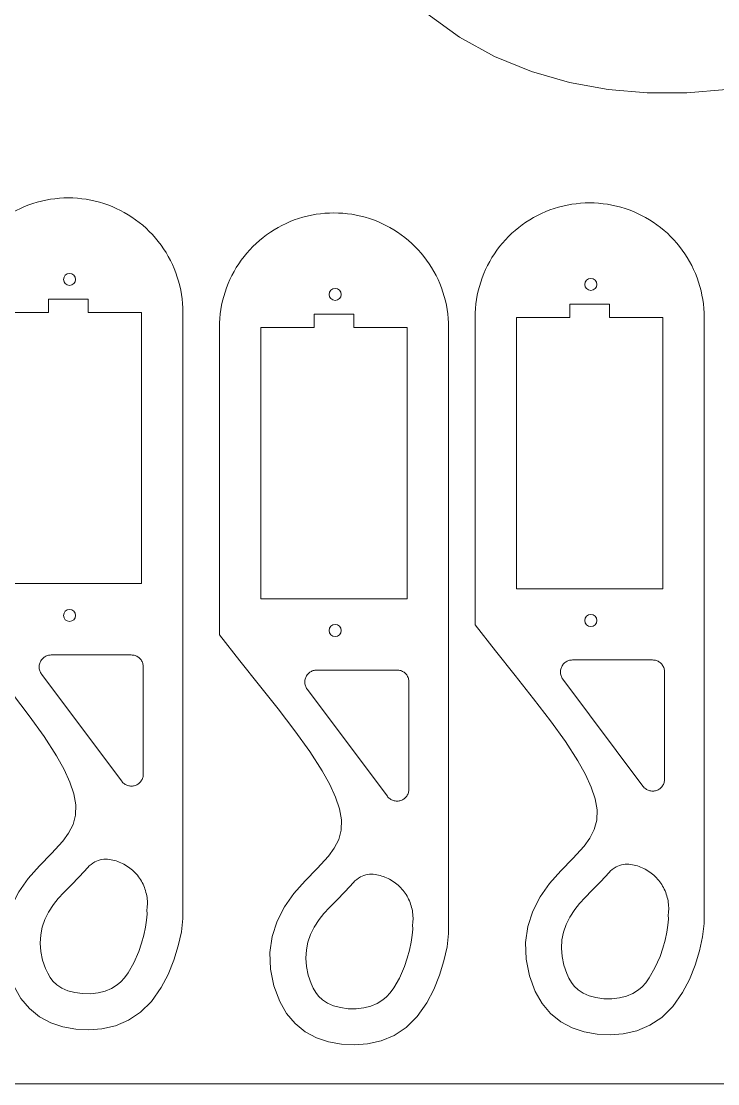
# Model space of a CAD drawing. Header units: inches. Extents: x 602 to 1167, y 387 to 556.
# Drawn here: x 759.1 to 817.1, y 386.8 to 475.3 of the extents above; entities that cross this region are included whole.
import ezdxf

# ---------------------------------------------------------------- set-up
doc = ezdxf.new("R2010")
doc.units = ezdxf.units.IN
doc.header["$MEASUREMENT"] = 0
doc.layers.add('Í¼²ã 1', color=7, linetype='Continuous')

msp = doc.modelspace()

# ---------------------------------------------------------------- linework, layer by layer
at = {"layer": 'Í¼²ã 1', "color": 1, "lineweight": 18}
msp.add_lwpolyline([(916.669, 386.771), (673.582, 386.771), (673.582, 555.936), (916.669, 555.936), (916.669, 386.771)], dxfattribs=at)
at = {"layer": 'Í¼²ã 1', "color": 7, "lineweight": 18}
for points in [[(761.361, 452.135), (761.361, 451.035), (756.911, 451.035), (756.911, 428.435), (769.111, 428.435), (769.111, 451.035), (764.661, 451.035), (764.661, 452.135), (761.361, 452.135)], [(804.777, 451.717), (804.777, 450.617), (800.327, 450.617), (800.327, 428.017), (812.527, 428.017), (812.527, 450.617), (808.077, 450.617), (808.077, 451.717), (804.777, 451.717)], [(783.486, 450.883), (783.486, 449.783), (779.036, 449.783), (779.036, 427.183), (791.236, 427.183), (791.236, 449.783), (786.786, 449.783), (786.786, 450.883), (783.486, 450.883)]]:
    msp.add_lwpolyline(points, dxfattribs=at)
for points, knots in [([(806.928, 509.201), (805.214, 509.905), (803.41, 510.332), (801.562, 510.472), (799.714, 510.611), (797.866, 510.46), (796.066, 510.022), (794.265, 509.584), (792.555, 508.869), (790.977, 507.896), (789.4, 506.923), (787.994, 505.715), (786.795, 504.302), (785.595, 502.889), (784.632, 501.306), (783.928, 499.591), (783.224, 497.877), (782.797, 496.073), (782.657, 494.225), (782.517, 492.377), (782.668, 490.53), (783.106, 488.729), (783.545, 486.928), (784.259, 485.218), (785.232, 483.64), (786.205, 482.063), (787.414, 480.657), (788.826, 479.458), (789.312, 479.046), (789.819, 478.66), (790.347, 478.303), (790.347, 478.303), (792.867, 475.938), (792.867, 475.938), (792.867, 475.938), (795.599, 473.958), (795.599, 473.958), (795.599, 473.958), (798.511, 472.348), (798.511, 472.348), (798.511, 472.348), (801.573, 471.094), (801.573, 471.094), (801.573, 471.094), (804.754, 470.18), (804.754, 470.18), (804.754, 470.18), (807.965, 469.599), (807.965, 469.599), (807.965, 469.599), (811.232, 469.318), (811.232, 469.318), (811.232, 469.318), (814.526, 469.321), (814.526, 469.321), (814.526, 469.321), (817.818, 469.595), (817.818, 469.595), (817.818, 469.595), (821.521, 470.216), (821.521, 470.216), (821.521, 470.216), (825.151, 471.133), (825.151, 471.133), (825.151, 471.133), (828.721, 472.247), (828.721, 472.247), (828.721, 472.247), (832.257, 473.445), (832.257, 473.445), (832.257, 473.445), (835.781, 474.611), (835.781, 474.611), (835.781, 474.611), (839.319, 475.633), (839.319, 475.633), (839.319, 475.633), (842.895, 476.396), (842.895, 476.396), (842.895, 476.396), (846.532, 476.79), (846.532, 476.79), (846.532, 476.79), (850.68, 476.778), (850.68, 476.778), (850.68, 476.778), (854.887, 476.379), (854.887, 476.379), (854.887, 476.379), (859.13, 475.693), (859.13, 475.693), (859.13, 475.693), (863.387, 474.818), (863.387, 474.818), (863.387, 474.818), (867.635, 473.854), (867.635, 473.854), (867.635, 473.854), (871.853, 472.899), (871.853, 472.899), (871.853, 472.899), (876.018, 472.054), (876.018, 472.054), (876.018, 472.054), (880.107, 471.416), (880.107, 471.416), (880.107, 471.416), (883.696, 471.103), (883.696, 471.103), (883.696, 471.103), (887.19, 471.109), (887.19, 471.109), (887.19, 471.109), (890.573, 471.507), (890.573, 471.507), (890.573, 471.507), (893.858, 472.348), (893.858, 472.348), (893.858, 472.348), (897.155, 473.623), (897.155, 473.623), (897.155, 473.623), (900.59, 475.31), (900.59, 475.31), (900.59, 475.31), (904.291, 477.387), (904.291, 477.387), (905.922, 478.339), (907.384, 479.535), (908.64, 480.945), (909.897, 482.355), (910.918, 483.944), (911.677, 485.673), (912.437, 487.402), (912.916, 489.229), (913.104, 491.108), (913.292, 492.988), (913.184, 494.873), (912.782, 496.719), (912.38, 498.564), (911.694, 500.324), (910.742, 501.954), (909.789, 503.585), (908.593, 505.047), (907.183, 506.303), (905.774, 507.56), (904.185, 508.581), (902.455, 509.34), (901.116, 509.928), (899.716, 510.349), (898.274, 510.597), (898.274, 510.597), (892.568, 511.811), (892.568, 511.811), (892.568, 511.811), (886.825, 512.543), (886.825, 512.543), (886.825, 512.543), (881.057, 512.84), (881.057, 512.84), (881.057, 512.84), (875.273, 512.745), (875.273, 512.745), (875.273, 512.745), (869.485, 512.306), (869.485, 512.306), (869.485, 512.306), (861.914, 511.285), (861.914, 511.285), (861.914, 511.285), (854.376, 509.852), (854.376, 509.852), (854.376, 509.852), (846.89, 508.126), (846.89, 508.126), (846.89, 508.126), (842.416, 507.082), (842.416, 507.082), (842.416, 507.082), (837.94, 506.168), (837.94, 506.168), (837.94, 506.168), (833.451, 505.495), (833.451, 505.495), (833.451, 505.495), (828.936, 505.177), (828.936, 505.177), (828.936, 505.177), (824.391, 505.3), (824.391, 505.3), (824.391, 505.3), (819.927, 505.824), (819.927, 505.824), (819.927, 505.824), (815.502, 506.688), (815.502, 506.688), (815.502, 506.688), (811.156, 507.833), (811.156, 507.833), (811.156, 507.833), (806.928, 509.201), (806.928, 509.201), (806.928, 509.201), (806.928, 509.201), (806.928, 509.201)], [0, 0, 0, 0, 1, 1, 1, 2, 2, 2, 3, 3, 3, 4, 4, 4, 5, 5, 5, 6, 6, 6, 7, 7, 7, 8, 8, 8, 9, 9, 9, 10, 10, 10, 11, 11, 11, 12, 12, 12, 13, 13, 13, 14, 14, 14, 15, 15, 15, 16, 16, 16, 17, 17, 17, 18, 18, 18, 19, 19, 19, 20, 20, 20, 21, 21, 21, 22, 22, 22, 23, 23, 23, 24, 24, 24, 25, 25, 25, 26, 26, 26, 27, 27, 27, 28, 28, 28, 29, 29, 29, 30, 30, 30, 31, 31, 31, 32, 32, 32, 33, 33, 33, 34, 34, 34, 35, 35, 35, 36, 36, 36, 37, 37, 37, 38, 38, 38, 39, 39, 39, 40, 40, 40, 41, 41, 41, 42, 42, 42, 43, 43, 43, 44, 44, 44, 45, 45, 45, 46, 46, 46, 47, 47, 47, 48, 48, 48, 49, 49, 49, 50, 50, 50, 51, 51, 51, 52, 52, 52, 53, 53, 53, 54, 54, 54, 55, 55, 55, 56, 56, 56, 57, 57, 57, 58, 58, 58, 59, 59, 59, 60, 60, 60, 61, 61, 61, 62, 62, 62, 63, 63, 63, 64, 64, 64, 65, 65, 65, 66, 66, 66, 67, 67, 67, 68, 68, 68, 68]), ([(772.551, 451.035), (772.551, 452.038), (772.394, 453.029), (772.084, 453.983), (771.774, 454.937), (771.318, 455.831), (770.729, 456.643), (770.139, 457.454), (769.43, 458.163), (768.618, 458.753), (767.807, 459.343), (766.913, 459.798), (765.959, 460.108), (765.005, 460.418), (764.014, 460.575), (763.011, 460.575), (762.008, 460.575), (761.017, 460.418), (760.063, 460.108), (759.109, 459.798), (758.215, 459.343), (757.403, 458.753), (756.592, 458.163), (755.882, 457.454), (755.293, 456.643), (754.703, 455.831), (754.247, 454.937), (753.938, 453.983), (753.628, 453.029), (753.471, 452.038), (753.471, 451.035), (753.471, 451.035), (753.471, 425.416), (753.471, 425.416), (753.471, 425.416), (755.176, 423.255), (755.176, 423.255), (755.176, 423.255), (756.813, 421.2), (756.813, 421.2), (756.813, 421.2), (758.349, 419.253), (758.349, 419.253), (758.349, 419.253), (759.752, 417.417), (759.752, 417.417), (759.752, 417.417), (760.989, 415.695), (760.989, 415.695), (760.989, 415.695), (762.029, 414.09), (762.029, 414.09), (762.029, 414.09), (762.659, 412.964), (762.659, 412.964), (762.659, 412.964), (763.146, 411.907), (763.146, 411.907), (763.146, 411.907), (763.477, 410.919), (763.477, 410.919), (763.477, 410.919), (763.636, 410.002), (763.636, 410.002), (763.636, 410.002), (763.612, 409.156), (763.612, 409.156), (763.612, 409.156), (763.402, 408.379), (763.402, 408.379), (763.402, 408.379), (763.037, 407.659), (763.037, 407.659), (763.037, 407.659), (762.553, 406.982), (762.553, 406.982), (762.553, 406.982), (761.616, 405.952), (761.616, 405.952), (761.616, 405.952), (760.606, 404.938), (760.606, 404.938), (760.606, 404.938), (759.665, 403.883), (759.665, 403.883), (759.665, 403.883), (758.88, 402.758), (758.88, 402.758), (758.88, 402.758), (758.275, 401.562), (758.275, 401.562), (758.275, 401.562), (757.868, 400.297), (757.868, 400.297), (757.868, 400.297), (757.68, 398.963), (757.68, 398.963), (757.68, 398.963), (757.724, 397.573), (757.724, 397.573), (757.724, 397.573), (757.996, 396.185), (757.996, 396.185), (757.996, 396.185), (758.488, 394.87), (758.488, 394.87), (758.488, 394.87), (759.057, 393.881), (759.057, 393.881), (759.057, 393.881), (759.765, 393.034), (759.765, 393.034), (759.765, 393.034), (760.602, 392.359), (760.602, 392.359), (760.602, 392.359), (761.544, 391.854), (761.544, 391.854), (761.544, 391.854), (762.562, 391.509), (762.562, 391.509), (762.562, 391.509), (763.629, 391.316), (763.629, 391.316), (763.629, 391.316), (764.718, 391.264), (764.718, 391.264), (764.718, 391.264), (765.803, 391.349), (765.803, 391.349), (765.803, 391.349), (766.932, 391.605), (766.932, 391.605), (766.932, 391.605), (768.013, 392.055), (768.013, 392.055), (768.013, 392.055), (769.024, 392.721), (769.024, 392.721), (769.024, 392.721), (769.942, 393.626), (769.942, 393.626), (769.942, 393.626), (770.749, 394.778), (770.749, 394.778), (770.749, 394.778), (771.323, 395.88), (771.323, 395.88), (771.323, 395.88), (771.799, 397.059), (771.799, 397.059), (771.799, 397.059), (772.169, 398.262), (772.169, 398.262), (772.169, 398.262), (772.423, 399.439), (772.423, 399.439), (772.423, 399.439), (772.554, 400.54), (772.554, 400.54), (772.554, 400.54), (772.551, 401.513), (772.551, 401.513), (772.551, 401.513), (772.551, 451.035), (772.551, 451.035), (772.551, 451.035), (772.551, 451.035), (772.551, 451.035)], [0, 0, 0, 0, 1, 1, 1, 2, 2, 2, 3, 3, 3, 4, 4, 4, 5, 5, 5, 6, 6, 6, 7, 7, 7, 8, 8, 8, 9, 9, 9, 10, 10, 10, 11, 11, 11, 12, 12, 12, 13, 13, 13, 14, 14, 14, 15, 15, 15, 16, 16, 16, 17, 17, 17, 18, 18, 18, 19, 19, 19, 20, 20, 20, 21, 21, 21, 22, 22, 22, 23, 23, 23, 24, 24, 24, 25, 25, 25, 26, 26, 26, 27, 27, 27, 28, 28, 28, 29, 29, 29, 30, 30, 30, 31, 31, 31, 32, 32, 32, 33, 33, 33, 34, 34, 34, 35, 35, 35, 36, 36, 36, 37, 37, 37, 38, 38, 38, 39, 39, 39, 40, 40, 40, 41, 41, 41, 42, 42, 42, 43, 43, 43, 44, 44, 44, 45, 45, 45, 46, 46, 46, 47, 47, 47, 48, 48, 48, 49, 49, 49, 50, 50, 50, 51, 51, 51, 52, 52, 52, 53, 53, 53, 54, 54, 54, 55, 55, 55, 56, 56, 56, 56]), ([(815.967, 450.617), (815.967, 451.621), (815.81, 452.611), (815.5, 453.566), (815.19, 454.52), (814.734, 455.414), (814.145, 456.225), (813.555, 457.037), (812.846, 457.746), (812.034, 458.336), (811.223, 458.925), (810.329, 459.381), (809.375, 459.691), (808.421, 460.001), (807.43, 460.158), (806.427, 460.158), (805.424, 460.158), (804.433, 460.001), (803.478, 459.691), (802.524, 459.381), (801.63, 458.925), (800.819, 458.336), (800.008, 457.746), (799.298, 457.037), (798.708, 456.225), (798.119, 455.414), (797.663, 454.52), (797.353, 453.566), (797.043, 452.611), (796.886, 451.621), (796.886, 450.617), (796.886, 450.617), (796.886, 424.999), (796.886, 424.999), (796.886, 424.999), (798.592, 422.838), (798.592, 422.838), (798.592, 422.838), (800.228, 420.782), (800.228, 420.782), (800.228, 420.782), (801.765, 418.835), (801.765, 418.835), (801.765, 418.835), (803.168, 417), (803.168, 417), (803.168, 417), (804.405, 415.278), (804.405, 415.278), (804.405, 415.278), (805.445, 413.673), (805.445, 413.673), (805.445, 413.673), (806.075, 412.547), (806.075, 412.547), (806.075, 412.547), (806.562, 411.489), (806.562, 411.489), (806.562, 411.489), (806.893, 410.501), (806.893, 410.501), (806.893, 410.501), (807.052, 409.584), (807.052, 409.584), (807.052, 409.584), (807.028, 408.739), (807.028, 408.739), (807.028, 408.739), (806.818, 407.962), (806.818, 407.962), (806.818, 407.962), (806.453, 407.242), (806.453, 407.242), (806.453, 407.242), (805.969, 406.565), (805.969, 406.565), (805.969, 406.565), (805.031, 405.534), (805.031, 405.534), (805.031, 405.534), (804.021, 404.52), (804.021, 404.52), (804.021, 404.52), (803.081, 403.466), (803.081, 403.466), (803.081, 403.466), (802.296, 402.341), (802.296, 402.341), (802.296, 402.341), (801.691, 401.145), (801.691, 401.145), (801.691, 401.145), (801.284, 399.879), (801.284, 399.879), (801.284, 399.879), (801.096, 398.546), (801.096, 398.546), (801.096, 398.546), (801.14, 397.156), (801.14, 397.156), (801.14, 397.156), (801.412, 395.767), (801.412, 395.767), (801.412, 395.767), (801.903, 394.452), (801.903, 394.452), (801.903, 394.452), (802.472, 393.464), (802.472, 393.464), (802.472, 393.464), (803.181, 392.616), (803.181, 392.616), (803.181, 392.616), (804.018, 391.941), (804.018, 391.941), (804.018, 391.941), (804.96, 391.436), (804.96, 391.436), (804.96, 391.436), (805.978, 391.092), (805.978, 391.092), (805.978, 391.092), (807.045, 390.898), (807.045, 390.898), (807.045, 390.898), (808.134, 390.847), (808.134, 390.847), (808.134, 390.847), (809.219, 390.931), (809.219, 390.931), (809.219, 390.931), (810.348, 391.188), (810.348, 391.188), (810.348, 391.188), (811.429, 391.638), (811.429, 391.638), (811.429, 391.638), (812.439, 392.304), (812.439, 392.304), (812.439, 392.304), (813.358, 393.209), (813.358, 393.209), (813.358, 393.209), (814.164, 394.36), (814.164, 394.36), (814.164, 394.36), (814.739, 395.463), (814.739, 395.463), (814.739, 395.463), (815.215, 396.641), (815.215, 396.641), (815.215, 396.641), (815.585, 397.844), (815.585, 397.844), (815.585, 397.844), (815.839, 399.022), (815.839, 399.022), (815.839, 399.022), (815.969, 400.122), (815.969, 400.122), (815.969, 400.122), (815.967, 401.096), (815.967, 401.096), (815.967, 401.096), (815.967, 450.617), (815.967, 450.617), (815.967, 450.617), (815.967, 450.617), (815.967, 450.617)], [0, 0, 0, 0, 1, 1, 1, 2, 2, 2, 3, 3, 3, 4, 4, 4, 5, 5, 5, 6, 6, 6, 7, 7, 7, 8, 8, 8, 9, 9, 9, 10, 10, 10, 11, 11, 11, 12, 12, 12, 13, 13, 13, 14, 14, 14, 15, 15, 15, 16, 16, 16, 17, 17, 17, 18, 18, 18, 19, 19, 19, 20, 20, 20, 21, 21, 21, 22, 22, 22, 23, 23, 23, 24, 24, 24, 25, 25, 25, 26, 26, 26, 27, 27, 27, 28, 28, 28, 29, 29, 29, 30, 30, 30, 31, 31, 31, 32, 32, 32, 33, 33, 33, 34, 34, 34, 35, 35, 35, 36, 36, 36, 37, 37, 37, 38, 38, 38, 39, 39, 39, 40, 40, 40, 41, 41, 41, 42, 42, 42, 43, 43, 43, 44, 44, 44, 45, 45, 45, 46, 46, 46, 47, 47, 47, 48, 48, 48, 49, 49, 49, 50, 50, 50, 51, 51, 51, 52, 52, 52, 53, 53, 53, 54, 54, 54, 55, 55, 55, 56, 56, 56, 56]), ([(794.676, 449.783), (794.676, 450.786), (794.519, 451.777), (794.209, 452.731), (793.899, 453.685), (793.444, 454.579), (792.854, 455.39), (792.265, 456.202), (791.555, 456.911), (790.744, 457.501), (789.932, 458.09), (789.038, 458.546), (788.084, 458.856), (787.13, 459.166), (786.139, 459.323), (785.136, 459.323), (784.133, 459.323), (783.142, 459.166), (782.188, 458.856), (781.234, 458.546), (780.34, 458.09), (779.528, 457.501), (778.717, 456.911), (778.008, 456.202), (777.418, 455.39), (776.828, 454.579), (776.373, 453.685), (776.063, 452.731), (775.753, 451.777), (775.596, 450.786), (775.596, 449.783), (775.596, 449.783), (775.596, 424.164), (775.596, 424.164), (775.596, 424.164), (777.301, 422.003), (777.301, 422.003), (777.301, 422.003), (778.938, 419.947), (778.938, 419.947), (778.938, 419.947), (780.474, 418), (780.474, 418), (780.474, 418), (781.877, 416.165), (781.877, 416.165), (781.877, 416.165), (783.114, 414.443), (783.114, 414.443), (783.114, 414.443), (784.154, 412.838), (784.154, 412.838), (784.154, 412.838), (784.785, 411.712), (784.785, 411.712), (784.785, 411.712), (785.272, 410.654), (785.272, 410.654), (785.272, 410.654), (785.602, 409.667), (785.602, 409.667), (785.602, 409.667), (785.762, 408.749), (785.762, 408.749), (785.762, 408.749), (785.737, 407.904), (785.737, 407.904), (785.737, 407.904), (785.527, 407.127), (785.527, 407.127), (785.527, 407.127), (785.163, 406.407), (785.163, 406.407), (785.163, 406.407), (784.678, 405.73), (784.678, 405.73), (784.678, 405.73), (783.741, 404.699), (783.741, 404.699), (783.741, 404.699), (782.731, 403.685), (782.731, 403.685), (782.731, 403.685), (781.79, 402.631), (781.79, 402.631), (781.79, 402.631), (781.006, 401.506), (781.006, 401.506), (781.006, 401.506), (780.4, 400.31), (780.4, 400.31), (780.4, 400.31), (779.994, 399.044), (779.994, 399.044), (779.994, 399.044), (779.805, 397.711), (779.805, 397.711), (779.805, 397.711), (779.849, 396.321), (779.849, 396.321), (779.849, 396.321), (780.122, 394.933), (780.122, 394.933), (780.122, 394.933), (780.613, 393.617), (780.613, 393.617), (780.613, 393.617), (781.182, 392.629), (781.182, 392.629), (781.182, 392.629), (781.89, 391.781), (781.89, 391.781), (781.89, 391.781), (782.728, 391.106), (782.728, 391.106), (782.728, 391.106), (783.669, 390.601), (783.669, 390.601), (783.669, 390.601), (784.688, 390.257), (784.688, 390.257), (784.688, 390.257), (785.755, 390.063), (785.755, 390.063), (785.755, 390.063), (786.844, 390.012), (786.844, 390.012), (786.844, 390.012), (787.928, 390.096), (787.928, 390.096), (787.928, 390.096), (789.058, 390.353), (789.058, 390.353), (789.058, 390.353), (790.138, 390.803), (790.138, 390.803), (790.138, 390.803), (791.149, 391.469), (791.149, 391.469), (791.149, 391.469), (792.068, 392.374), (792.068, 392.374), (792.068, 392.374), (792.874, 393.526), (792.874, 393.526), (792.874, 393.526), (793.448, 394.628), (793.448, 394.628), (793.448, 394.628), (793.925, 395.806), (793.925, 395.806), (793.925, 395.806), (794.295, 397.009), (794.295, 397.009), (794.295, 397.009), (794.549, 398.187), (794.549, 398.187), (794.549, 398.187), (794.679, 399.288), (794.679, 399.288), (794.679, 399.288), (794.676, 400.261), (794.676, 400.261), (794.676, 400.261), (794.676, 449.783), (794.676, 449.783), (794.676, 449.783), (794.676, 449.783), (794.676, 449.783)], [0, 0, 0, 0, 1, 1, 1, 2, 2, 2, 3, 3, 3, 4, 4, 4, 5, 5, 5, 6, 6, 6, 7, 7, 7, 8, 8, 8, 9, 9, 9, 10, 10, 10, 11, 11, 11, 12, 12, 12, 13, 13, 13, 14, 14, 14, 15, 15, 15, 16, 16, 16, 17, 17, 17, 18, 18, 18, 19, 19, 19, 20, 20, 20, 21, 21, 21, 22, 22, 22, 23, 23, 23, 24, 24, 24, 25, 25, 25, 26, 26, 26, 27, 27, 27, 28, 28, 28, 29, 29, 29, 30, 30, 30, 31, 31, 31, 32, 32, 32, 33, 33, 33, 34, 34, 34, 35, 35, 35, 36, 36, 36, 37, 37, 37, 38, 38, 38, 39, 39, 39, 40, 40, 40, 41, 41, 41, 42, 42, 42, 43, 43, 43, 44, 44, 44, 45, 45, 45, 46, 46, 46, 47, 47, 47, 48, 48, 48, 49, 49, 49, 50, 50, 50, 51, 51, 51, 52, 52, 52, 53, 53, 53, 54, 54, 54, 55, 55, 55, 56, 56, 56, 56]), ([(762.611, 453.785), (762.611, 454.061), (762.835, 454.285), (763.111, 454.285), (763.387, 454.285), (763.611, 454.061), (763.611, 453.785), (763.611, 453.509), (763.387, 453.285), (763.111, 453.285), (762.835, 453.285), (762.611, 453.509), (762.611, 453.785)], [0, 0, 0, 0, 1, 1, 1, 2, 2, 2, 3, 3, 3, 4, 4, 4, 4]), ([(806.027, 453.367), (806.027, 453.644), (806.25, 453.868), (806.527, 453.868), (806.803, 453.868), (807.027, 453.644), (807.027, 453.367), (807.027, 453.091), (806.803, 452.867), (806.527, 452.867), (806.25, 452.867), (806.027, 453.091), (806.027, 453.367)], [0, 0, 0, 0, 1, 1, 1, 2, 2, 2, 3, 3, 3, 4, 4, 4, 4]), ([(784.736, 452.533), (784.736, 452.809), (784.96, 453.033), (785.236, 453.033), (785.512, 453.033), (785.736, 452.809), (785.736, 452.533), (785.736, 452.256), (785.512, 452.033), (785.236, 452.033), (784.96, 452.033), (784.736, 452.256), (784.736, 452.533)], [0, 0, 0, 0, 1, 1, 1, 2, 2, 2, 3, 3, 3, 4, 4, 4, 4]), ([(762.611, 425.785), (762.611, 426.061), (762.835, 426.285), (763.111, 426.285), (763.387, 426.285), (763.611, 426.061), (763.611, 425.785), (763.611, 425.509), (763.387, 425.285), (763.111, 425.285), (762.835, 425.285), (762.611, 425.509), (762.611, 425.785)], [0, 0, 0, 0, 1, 1, 1, 2, 2, 2, 3, 3, 3, 4, 4, 4, 4]), ([(806.027, 425.367), (806.027, 425.644), (806.25, 425.867), (806.527, 425.867), (806.803, 425.867), (807.027, 425.644), (807.027, 425.367), (807.027, 425.091), (806.803, 424.868), (806.527, 424.868), (806.25, 424.868), (806.027, 425.091), (806.027, 425.367)], [0, 0, 0, 0, 1, 1, 1, 2, 2, 2, 3, 3, 3, 4, 4, 4, 4]), ([(784.736, 424.533), (784.736, 424.809), (784.96, 425.033), (785.236, 425.033), (785.512, 425.033), (785.736, 424.809), (785.736, 424.533), (785.736, 424.256), (785.512, 424.033), (785.236, 424.033), (784.96, 424.033), (784.736, 424.256), (784.736, 424.533)], [0, 0, 0, 0, 1, 1, 1, 2, 2, 2, 3, 3, 3, 4, 4, 4, 4]), ([(761.582, 422.492), (761.477, 422.492), (761.373, 422.476), (761.273, 422.443), (761.173, 422.41), (761.079, 422.363), (760.994, 422.301), (760.909, 422.239), (760.835, 422.165), (760.773, 422.08), (760.711, 421.995), (760.663, 421.901), (760.631, 421.801), (760.598, 421.701), (760.582, 421.597), (760.582, 421.492), (760.582, 421.387), (760.598, 421.283), (760.631, 421.183), (760.665, 421.078), (760.715, 420.981), (760.781, 420.893), (760.781, 420.893), (767.455, 411.973), (767.455, 411.973), (767.518, 411.888), (767.593, 411.815), (767.679, 411.755), (767.765, 411.694), (767.86, 411.647), (767.96, 411.616), (768.06, 411.585), (768.164, 411.57), (768.27, 411.572), (768.375, 411.573), (768.478, 411.591), (768.578, 411.625), (768.677, 411.659), (768.77, 411.708), (768.855, 411.771), (768.939, 411.834), (769.012, 411.909), (769.073, 411.995), (769.134, 412.081), (769.18, 412.176), (769.211, 412.276), (769.241, 412.372), (769.256, 412.471), (769.256, 412.572), (769.256, 412.572), (769.256, 421.492), (769.256, 421.492), (769.256, 421.597), (769.239, 421.701), (769.207, 421.801), (769.174, 421.901), (769.127, 421.995), (769.065, 422.08), (769.003, 422.165), (768.929, 422.239), (768.844, 422.301), (768.758, 422.363), (768.665, 422.41), (768.565, 422.443), (768.465, 422.476), (768.361, 422.492), (768.256, 422.492), (768.256, 422.492), (761.582, 422.492), (761.582, 422.492), (761.582, 422.492), (761.582, 422.492), (761.582, 422.492)], [0, 0, 0, 0, 1, 1, 1, 2, 2, 2, 3, 3, 3, 4, 4, 4, 5, 5, 5, 6, 6, 6, 7, 7, 7, 8, 8, 8, 9, 9, 9, 10, 10, 10, 11, 11, 11, 12, 12, 12, 13, 13, 13, 14, 14, 14, 15, 15, 15, 16, 16, 16, 17, 17, 17, 18, 18, 18, 19, 19, 19, 20, 20, 20, 21, 21, 21, 22, 22, 22, 23, 23, 23, 24, 24, 24, 24]), ([(804.998, 422.075), (804.893, 422.075), (804.789, 422.058), (804.689, 422.026), (804.589, 421.993), (804.495, 421.945), (804.41, 421.884), (804.325, 421.822), (804.25, 421.747), (804.189, 421.662), (804.127, 421.577), (804.079, 421.484), (804.047, 421.384), (804.014, 421.284), (803.998, 421.18), (803.998, 421.074), (803.998, 420.969), (804.014, 420.866), (804.047, 420.765), (804.081, 420.661), (804.131, 420.563), (804.197, 420.475), (804.197, 420.475), (810.871, 411.555), (810.871, 411.555), (810.934, 411.471), (811.009, 411.398), (811.095, 411.337), (811.181, 411.276), (811.275, 411.23), (811.376, 411.199), (811.476, 411.168), (811.58, 411.153), (811.686, 411.154), (811.791, 411.156), (811.894, 411.174), (811.994, 411.208), (812.093, 411.241), (812.186, 411.291), (812.271, 411.354), (812.355, 411.417), (812.428, 411.492), (812.489, 411.578), (812.549, 411.664), (812.596, 411.758), (812.627, 411.859), (812.657, 411.954), (812.672, 412.054), (812.672, 412.154), (812.672, 412.154), (812.672, 421.074), (812.672, 421.074), (812.672, 421.18), (812.655, 421.284), (812.623, 421.384), (812.59, 421.484), (812.542, 421.577), (812.48, 421.662), (812.419, 421.747), (812.344, 421.822), (812.259, 421.884), (812.174, 421.945), (812.081, 421.993), (811.981, 422.026), (811.881, 422.058), (811.777, 422.075), (811.672, 422.075), (811.672, 422.075), (804.998, 422.075), (804.998, 422.075), (804.998, 422.075), (804.998, 422.075), (804.998, 422.075)], [0, 0, 0, 0, 1, 1, 1, 2, 2, 2, 3, 3, 3, 4, 4, 4, 5, 5, 5, 6, 6, 6, 7, 7, 7, 8, 8, 8, 9, 9, 9, 10, 10, 10, 11, 11, 11, 12, 12, 12, 13, 13, 13, 14, 14, 14, 15, 15, 15, 16, 16, 16, 17, 17, 17, 18, 18, 18, 19, 19, 19, 20, 20, 20, 21, 21, 21, 22, 22, 22, 23, 23, 23, 24, 24, 24, 24]), ([(783.707, 421.24), (783.602, 421.24), (783.498, 421.223), (783.398, 421.191), (783.298, 421.158), (783.205, 421.11), (783.119, 421.049), (783.034, 420.987), (782.96, 420.912), (782.898, 420.827), (782.836, 420.742), (782.789, 420.649), (782.756, 420.549), (782.724, 420.449), (782.707, 420.345), (782.707, 420.24), (782.707, 420.134), (782.724, 420.031), (782.756, 419.931), (782.79, 419.826), (782.841, 419.728), (782.907, 419.64), (782.907, 419.64), (789.58, 410.72), (789.58, 410.72), (789.643, 410.636), (789.719, 410.563), (789.805, 410.502), (789.891, 410.442), (789.985, 410.395), (790.085, 410.364), (790.186, 410.333), (790.29, 410.318), (790.395, 410.319), (790.5, 410.321), (790.604, 410.339), (790.703, 410.373), (790.803, 410.407), (790.896, 410.456), (790.98, 410.519), (791.064, 410.582), (791.138, 410.657), (791.198, 410.743), (791.259, 410.829), (791.305, 410.923), (791.336, 411.024), (791.366, 411.12), (791.381, 411.219), (791.381, 411.319), (791.381, 411.319), (791.381, 420.24), (791.381, 420.24), (791.381, 420.345), (791.365, 420.449), (791.332, 420.549), (791.3, 420.649), (791.252, 420.742), (791.19, 420.827), (791.128, 420.912), (791.054, 420.987), (790.969, 421.049), (790.884, 421.11), (790.79, 421.158), (790.69, 421.191), (790.59, 421.223), (790.486, 421.24), (790.381, 421.24), (790.381, 421.24), (783.707, 421.24), (783.707, 421.24), (783.707, 421.24), (783.707, 421.24), (783.707, 421.24)], [0, 0, 0, 0, 1, 1, 1, 2, 2, 2, 3, 3, 3, 4, 4, 4, 5, 5, 5, 6, 6, 6, 7, 7, 7, 8, 8, 8, 9, 9, 9, 10, 10, 10, 11, 11, 11, 12, 12, 12, 13, 13, 13, 14, 14, 14, 15, 15, 15, 16, 16, 16, 17, 17, 17, 18, 18, 18, 19, 19, 19, 20, 20, 20, 21, 21, 21, 22, 22, 22, 23, 23, 23, 24, 24, 24, 24]), ([(769.561, 401.273), (769.615, 401.659), (769.608, 402.049), (769.541, 402.433), (769.473, 402.817), (769.347, 403.185), (769.164, 403.53), (768.981, 403.874), (768.746, 404.186), (768.466, 404.457), (768.186, 404.728), (767.866, 404.951), (767.516, 405.122), (767.175, 405.289), (766.813, 405.402), (766.438, 405.458), (766.23, 405.489), (766.02, 405.487), (765.812, 405.452), (765.605, 405.418), (765.405, 405.351), (765.219, 405.254), (764.992, 405.136), (764.792, 404.978), (764.626, 404.784), (764.626, 404.784), (763.938, 404.036), (763.938, 404.036), (763.938, 404.036), (763.208, 403.301), (763.208, 403.301), (763.208, 403.301), (762.629, 402.714), (762.629, 402.714), (762.629, 402.714), (762.17, 402.207), (762.17, 402.207), (762.17, 402.207), (761.772, 401.698), (761.772, 401.698), (761.772, 401.698), (761.37, 401.074), (761.37, 401.074), (761.37, 401.074), (761.06, 400.444), (761.06, 400.444), (761.06, 400.444), (760.839, 399.809), (760.839, 399.809), (760.839, 399.809), (760.709, 399.167), (760.709, 399.167), (760.709, 399.167), (760.669, 398.489), (760.669, 398.489), (760.669, 398.489), (760.721, 397.782), (760.721, 397.782), (760.721, 397.782), (760.867, 397.059), (760.867, 397.059), (760.867, 397.059), (761.1, 396.375), (761.1, 396.375), (761.1, 396.375), (761.29, 395.974), (761.29, 395.974), (761.29, 395.974), (761.5, 395.623), (761.5, 395.623), (761.5, 395.623), (761.721, 395.331), (761.721, 395.331), (761.721, 395.331), (762.059, 395.005), (762.059, 395.005), (762.059, 395.005), (762.464, 394.738), (762.464, 394.738), (762.464, 394.738), (762.967, 394.517), (762.967, 394.517), (762.967, 394.517), (763.539, 394.362), (763.539, 394.362), (763.539, 394.362), (764.187, 394.276), (764.187, 394.276), (764.187, 394.276), (764.868, 394.27), (764.868, 394.27), (764.868, 394.27), (765.508, 394.34), (765.508, 394.34), (765.508, 394.34), (766.089, 394.486), (766.089, 394.486), (766.089, 394.486), (766.609, 394.706), (766.609, 394.706), (766.609, 394.706), (767.076, 395.005), (767.076, 395.005), (767.076, 395.005), (767.381, 395.27), (767.381, 395.27), (767.381, 395.27), (767.681, 395.599), (767.681, 395.599), (767.681, 395.599), (767.985, 396.014), (767.985, 396.014), (767.985, 396.014), (768.453, 396.833), (768.453, 396.833), (768.453, 396.833), (768.876, 397.799), (768.876, 397.799), (768.876, 397.799), (769.11, 398.472), (769.11, 398.472), (769.11, 398.472), (769.299, 399.145), (769.299, 399.145), (769.299, 399.145), (769.444, 399.818), (769.444, 399.818), (769.444, 399.818), (769.531, 400.406), (769.531, 400.406), (769.531, 400.406), (769.567, 400.899), (769.567, 400.899), (769.567, 400.899), (769.561, 401.273), (769.561, 401.273), (769.561, 401.273), (769.561, 401.273), (769.561, 401.273)], [0, 0, 0, 0, 1, 1, 1, 2, 2, 2, 3, 3, 3, 4, 4, 4, 5, 5, 5, 6, 6, 6, 7, 7, 7, 8, 8, 8, 9, 9, 9, 10, 10, 10, 11, 11, 11, 12, 12, 12, 13, 13, 13, 14, 14, 14, 15, 15, 15, 16, 16, 16, 17, 17, 17, 18, 18, 18, 19, 19, 19, 20, 20, 20, 21, 21, 21, 22, 22, 22, 23, 23, 23, 24, 24, 24, 25, 25, 25, 26, 26, 26, 27, 27, 27, 28, 28, 28, 29, 29, 29, 30, 30, 30, 31, 31, 31, 32, 32, 32, 33, 33, 33, 34, 34, 34, 35, 35, 35, 36, 36, 36, 37, 37, 37, 38, 38, 38, 39, 39, 39, 40, 40, 40, 41, 41, 41, 42, 42, 42, 43, 43, 43, 44, 44, 44, 45, 45, 45, 46, 46, 46, 46]), ([(812.976, 400.855), (813.031, 401.241), (813.024, 401.631), (812.957, 402.015), (812.889, 402.399), (812.762, 402.768), (812.58, 403.112), (812.397, 403.457), (812.162, 403.768), (811.882, 404.039), (811.602, 404.31), (811.282, 404.534), (810.932, 404.705), (810.591, 404.872), (810.229, 404.984), (809.854, 405.04), (809.646, 405.071), (809.435, 405.07), (809.228, 405.035), (809.021, 405), (808.821, 404.934), (808.635, 404.837), (808.408, 404.719), (808.208, 404.56), (808.041, 404.367), (808.041, 404.367), (807.354, 403.619), (807.354, 403.619), (807.354, 403.619), (806.624, 402.883), (806.624, 402.883), (806.624, 402.883), (806.045, 402.297), (806.045, 402.297), (806.045, 402.297), (805.585, 401.79), (805.585, 401.79), (805.585, 401.79), (805.188, 401.281), (805.188, 401.281), (805.188, 401.281), (804.786, 400.657), (804.786, 400.657), (804.786, 400.657), (804.475, 400.027), (804.475, 400.027), (804.475, 400.027), (804.255, 399.391), (804.255, 399.391), (804.255, 399.391), (804.125, 398.75), (804.125, 398.75), (804.125, 398.75), (804.084, 398.072), (804.084, 398.072), (804.084, 398.072), (804.137, 397.365), (804.137, 397.365), (804.137, 397.365), (804.283, 396.641), (804.283, 396.641), (804.283, 396.641), (804.516, 395.958), (804.516, 395.958), (804.516, 395.958), (804.706, 395.557), (804.706, 395.557), (804.706, 395.557), (804.916, 395.206), (804.916, 395.206), (804.916, 395.206), (805.137, 394.913), (805.137, 394.913), (805.137, 394.913), (805.475, 394.588), (805.475, 394.588), (805.475, 394.588), (805.879, 394.321), (805.879, 394.321), (805.879, 394.321), (806.383, 394.1), (806.383, 394.1), (806.383, 394.1), (806.955, 393.945), (806.955, 393.945), (806.955, 393.945), (807.603, 393.859), (807.603, 393.859), (807.603, 393.859), (808.284, 393.852), (808.284, 393.852), (808.284, 393.852), (808.924, 393.922), (808.924, 393.922), (808.924, 393.922), (809.505, 394.068), (809.505, 394.068), (809.505, 394.068), (810.025, 394.289), (810.025, 394.289), (810.025, 394.289), (810.492, 394.588), (810.492, 394.588), (810.492, 394.588), (810.797, 394.853), (810.797, 394.853), (810.797, 394.853), (811.097, 395.182), (811.097, 395.182), (811.097, 395.182), (811.4, 395.597), (811.4, 395.597), (811.4, 395.597), (811.869, 396.416), (811.869, 396.416), (811.869, 396.416), (812.291, 397.381), (812.291, 397.381), (812.291, 397.381), (812.525, 398.055), (812.525, 398.055), (812.525, 398.055), (812.715, 398.728), (812.715, 398.728), (812.715, 398.728), (812.86, 399.401), (812.86, 399.401), (812.86, 399.401), (812.947, 399.988), (812.947, 399.988), (812.947, 399.988), (812.983, 400.481), (812.983, 400.481), (812.983, 400.481), (812.976, 400.855), (812.976, 400.855), (812.976, 400.855), (812.976, 400.855), (812.976, 400.855)], [0, 0, 0, 0, 1, 1, 1, 2, 2, 2, 3, 3, 3, 4, 4, 4, 5, 5, 5, 6, 6, 6, 7, 7, 7, 8, 8, 8, 9, 9, 9, 10, 10, 10, 11, 11, 11, 12, 12, 12, 13, 13, 13, 14, 14, 14, 15, 15, 15, 16, 16, 16, 17, 17, 17, 18, 18, 18, 19, 19, 19, 20, 20, 20, 21, 21, 21, 22, 22, 22, 23, 23, 23, 24, 24, 24, 25, 25, 25, 26, 26, 26, 27, 27, 27, 28, 28, 28, 29, 29, 29, 30, 30, 30, 31, 31, 31, 32, 32, 32, 33, 33, 33, 34, 34, 34, 35, 35, 35, 36, 36, 36, 37, 37, 37, 38, 38, 38, 39, 39, 39, 40, 40, 40, 41, 41, 41, 42, 42, 42, 43, 43, 43, 44, 44, 44, 45, 45, 45, 46, 46, 46, 46]), ([(791.686, 400.02), (791.74, 400.406), (791.734, 400.796), (791.666, 401.18), (791.599, 401.564), (791.472, 401.933), (791.289, 402.277), (791.106, 402.622), (790.872, 402.933), (790.591, 403.204), (790.311, 403.475), (789.992, 403.699), (789.641, 403.87), (789.3, 404.037), (788.938, 404.149), (788.563, 404.205), (788.355, 404.236), (788.145, 404.235), (787.938, 404.2), (787.73, 404.165), (787.531, 404.099), (787.344, 404.002), (787.118, 403.884), (786.918, 403.725), (786.751, 403.532), (786.751, 403.532), (786.063, 402.784), (786.063, 402.784), (786.063, 402.784), (785.333, 402.048), (785.333, 402.048), (785.333, 402.048), (784.755, 401.462), (784.755, 401.462), (784.755, 401.462), (784.295, 400.955), (784.295, 400.955), (784.295, 400.955), (783.897, 400.446), (783.897, 400.446), (783.897, 400.446), (783.496, 399.822), (783.496, 399.822), (783.496, 399.822), (783.185, 399.192), (783.185, 399.192), (783.185, 399.192), (782.965, 398.556), (782.965, 398.556), (782.965, 398.556), (782.835, 397.915), (782.835, 397.915), (782.835, 397.915), (782.794, 397.237), (782.794, 397.237), (782.794, 397.237), (782.846, 396.53), (782.846, 396.53), (782.846, 396.53), (782.993, 395.806), (782.993, 395.806), (782.993, 395.806), (783.225, 395.123), (783.225, 395.123), (783.225, 395.123), (783.415, 394.722), (783.415, 394.722), (783.415, 394.722), (783.625, 394.371), (783.625, 394.371), (783.625, 394.371), (783.847, 394.079), (783.847, 394.079), (783.847, 394.079), (784.184, 393.753), (784.184, 393.753), (784.184, 393.753), (784.589, 393.486), (784.589, 393.486), (784.589, 393.486), (785.093, 393.265), (785.093, 393.265), (785.093, 393.265), (785.665, 393.11), (785.665, 393.11), (785.665, 393.11), (786.313, 393.024), (786.313, 393.024), (786.313, 393.024), (786.993, 393.017), (786.993, 393.017), (786.993, 393.017), (787.633, 393.087), (787.633, 393.087), (787.633, 393.087), (788.215, 393.233), (788.215, 393.233), (788.215, 393.233), (788.734, 393.454), (788.734, 393.454), (788.734, 393.454), (789.201, 393.753), (789.201, 393.753), (789.201, 393.753), (789.507, 394.018), (789.507, 394.018), (789.507, 394.018), (789.806, 394.347), (789.806, 394.347), (789.806, 394.347), (790.11, 394.762), (790.11, 394.762), (790.11, 394.762), (790.579, 395.581), (790.579, 395.581), (790.579, 395.581), (791.001, 396.547), (791.001, 396.547), (791.001, 396.547), (791.235, 397.22), (791.235, 397.22), (791.235, 397.22), (791.424, 397.893), (791.424, 397.893), (791.424, 397.893), (791.569, 398.566), (791.569, 398.566), (791.569, 398.566), (791.657, 399.153), (791.657, 399.153), (791.657, 399.153), (791.693, 399.646), (791.693, 399.646), (791.693, 399.646), (791.686, 400.02), (791.686, 400.02), (791.686, 400.02), (791.686, 400.02), (791.686, 400.02)], [0, 0, 0, 0, 1, 1, 1, 2, 2, 2, 3, 3, 3, 4, 4, 4, 5, 5, 5, 6, 6, 6, 7, 7, 7, 8, 8, 8, 9, 9, 9, 10, 10, 10, 11, 11, 11, 12, 12, 12, 13, 13, 13, 14, 14, 14, 15, 15, 15, 16, 16, 16, 17, 17, 17, 18, 18, 18, 19, 19, 19, 20, 20, 20, 21, 21, 21, 22, 22, 22, 23, 23, 23, 24, 24, 24, 25, 25, 25, 26, 26, 26, 27, 27, 27, 28, 28, 28, 29, 29, 29, 30, 30, 30, 31, 31, 31, 32, 32, 32, 33, 33, 33, 34, 34, 34, 35, 35, 35, 36, 36, 36, 37, 37, 37, 38, 38, 38, 39, 39, 39, 40, 40, 40, 41, 41, 41, 42, 42, 42, 43, 43, 43, 44, 44, 44, 45, 45, 45, 46, 46, 46, 46])]:
    msp.add_open_spline(points, degree=3, knots=knots, dxfattribs=at)

doc.saveas('drawing.dxf')
